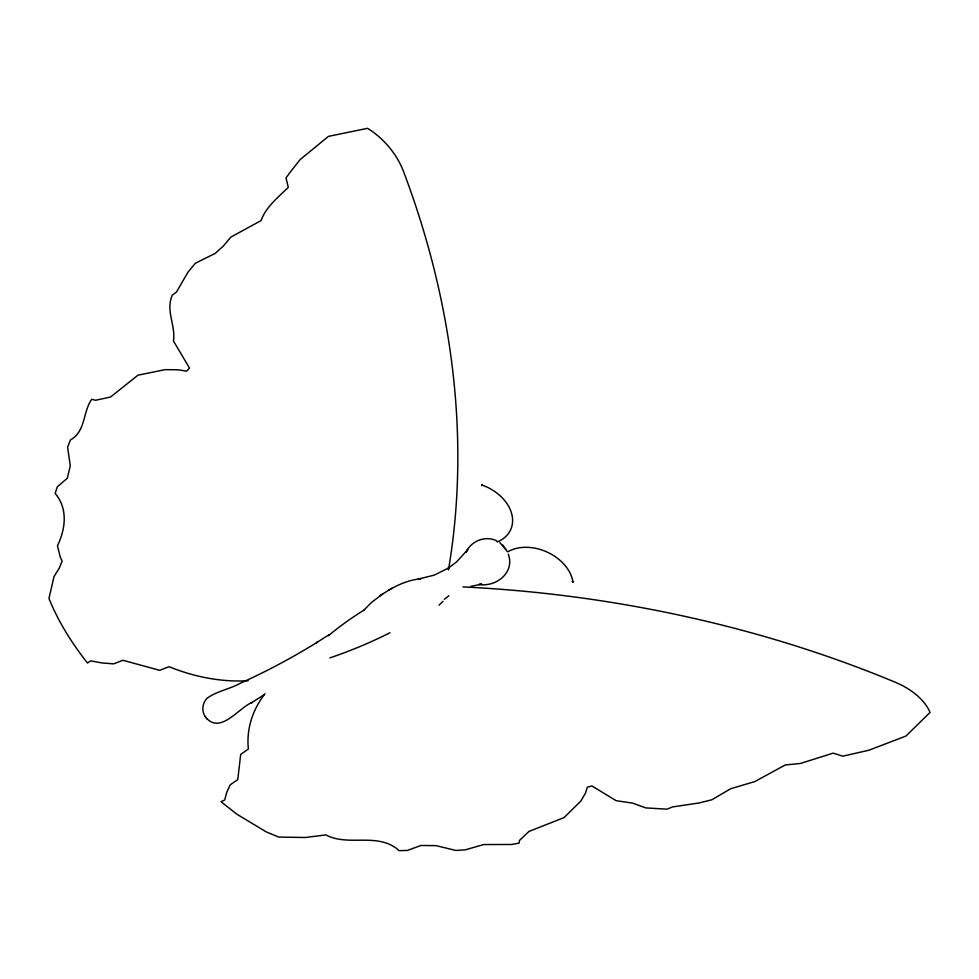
<?xml version="1.0" encoding="UTF-8"?>
<svg xmlns="http://www.w3.org/2000/svg" width="979" height="979" viewBox="0 0 979 979"><rect width="100%" height="100%" fill="white"/><g stroke="black" fill="none" stroke-linecap="round" stroke-linejoin="round"><path stroke-width="1.47" d="M481.717 485.523L482.182 484.421L481.668 485.608M364.053 610.015L371.482 602.452L382.605 594.02M438.996 605.181L443.034 601.363M447.684 568.628L456.581 561.922L467.791 549.598L465.943 552.34C470.997 540.91 485.572 535.146 496.867 540.934M328.638 634.955L316.437 642.75L317.82 641.881C293.076 657.264 267.34 671.031 240.785 683.024C229.955 689.13 216.812 691.027 206.802 698.455C202.212 703.485 201.38 711.562 205.59 717.081M264.208 694.711L250.489 703.411L251.982 702.481C238.803 707.658 219.712 735.706 205.26 716.677M388.859 590.129C398.563 584.341 409.406 579.849 420.75 578.797L419.122 578.944M379.779 595.795L391.759 588.293M449.349 567.587L434.272 575.126L417.923 579.176M470.679 586.421L481.692 584.108L478.866 584.487C496.231 587.29 515.027 572.593 508.346 554.187M499.853 542.562L507.293 551.446M502.741 545.058L503.989 546.612M206.447 718.133L207.254 719.137M505.311 548.24L505.813 548.864M481.925 485.021A40.041 29.235 23.8 0 1 511.687 513.742A40.041 29.235 23.8 0 1 497.173 541.999M507.783 551.801A40.041 29.235 23.8 0 1 547.31 552.156A40.041 29.235 23.8 0 1 572.899 581.746M462.92 586.923A828.258 512.482 7.1 0 1 895.026 682.143A72.385 44.789 7.1 0 1 930.05 712.455L905.881 736.073L868.887 750.232L842.821 756.167L833.141 753.145L800.394 763.485L785.256 764.966L754.919 781.536L730.677 788.744L711.868 799.77L699.141 802.951L672.475 806.941L667.017 809.168L645.81 807.908L632.495 803.098L616.146 800.7L591.94 785.966L587.351 787.226L585.43 793.21L580.706 801.226L564.014 817.624L528.917 831.452L519.519 840.423L519.066 843.115L511.784 844.473L483.748 844.547L465.184 849.858L455.896 850.457L436.034 845.636L420.909 845.477L407.423 850.421L399.163 850.678C377.943 831.526 348.818 847.116 325.848 834.916L305.252 837.498L278.734 837.082L266.41 831.979L236.869 814.21L221.021 801.715L224.693 799.99L226.749 792.354L230.212 784.84L237.775 779.578L240.687 754.442L248.348 749.021A191.223 118.324 7.1 0 1 265.003 693.695M448.908 595.746A475.574 294.263 7.1 0 1 444.319 599.246M389.972 632.74A475.574 294.263 7.1 0 1 329.911 657.888M448.48 569.827A828.258 655.844 45.5 0 0 403.678 171.888A72.385 57.32 45.5 0 0 367.566 128.322L328.418 136.399L300.125 159.601L289.429 173.185L286.027 177.945L288.291 187.344C278.109 197.403 265.994 206.789 261.063 220.593L230.726 237.175L223.432 245.998L215.172 253.414L195.286 263.314L187.992 272.138L176.538 291.926L172.169 295.291C165.549 311.346 175.755 324.82 173.467 340.998L189.485 368.018L186.695 371.151L177.664 369.756L165.133 369.658L137.978 375.19L110.566 397.009L95.661 400.252L91.683 399.297C82.725 412.012 85.871 431.347 70.451 439.95L67.6 447.232L70.292 465.833L67.294 478.254L57.296 486.808L55.154 493.44C68.126 508.639 65.569 528.929 57.48 545.744L60.331 557.381L62.142 561.065L59.376 567.942L54.016 576.594L48.95 598.45C58.25 621.665 71.956 643.325 87.461 663.016L90.729 660.874L102.159 662.967L113.699 663.848L122.901 660.274L159.675 670.309L169.098 666.723A191.223 151.415 45.5 0 0 248.091 680.748M328.393 635.726A475.574 376.572 45.5 0 1 364.261 609.978M572.336 581.746L573.486 581.636L572.336 581.746"/></g></svg>
